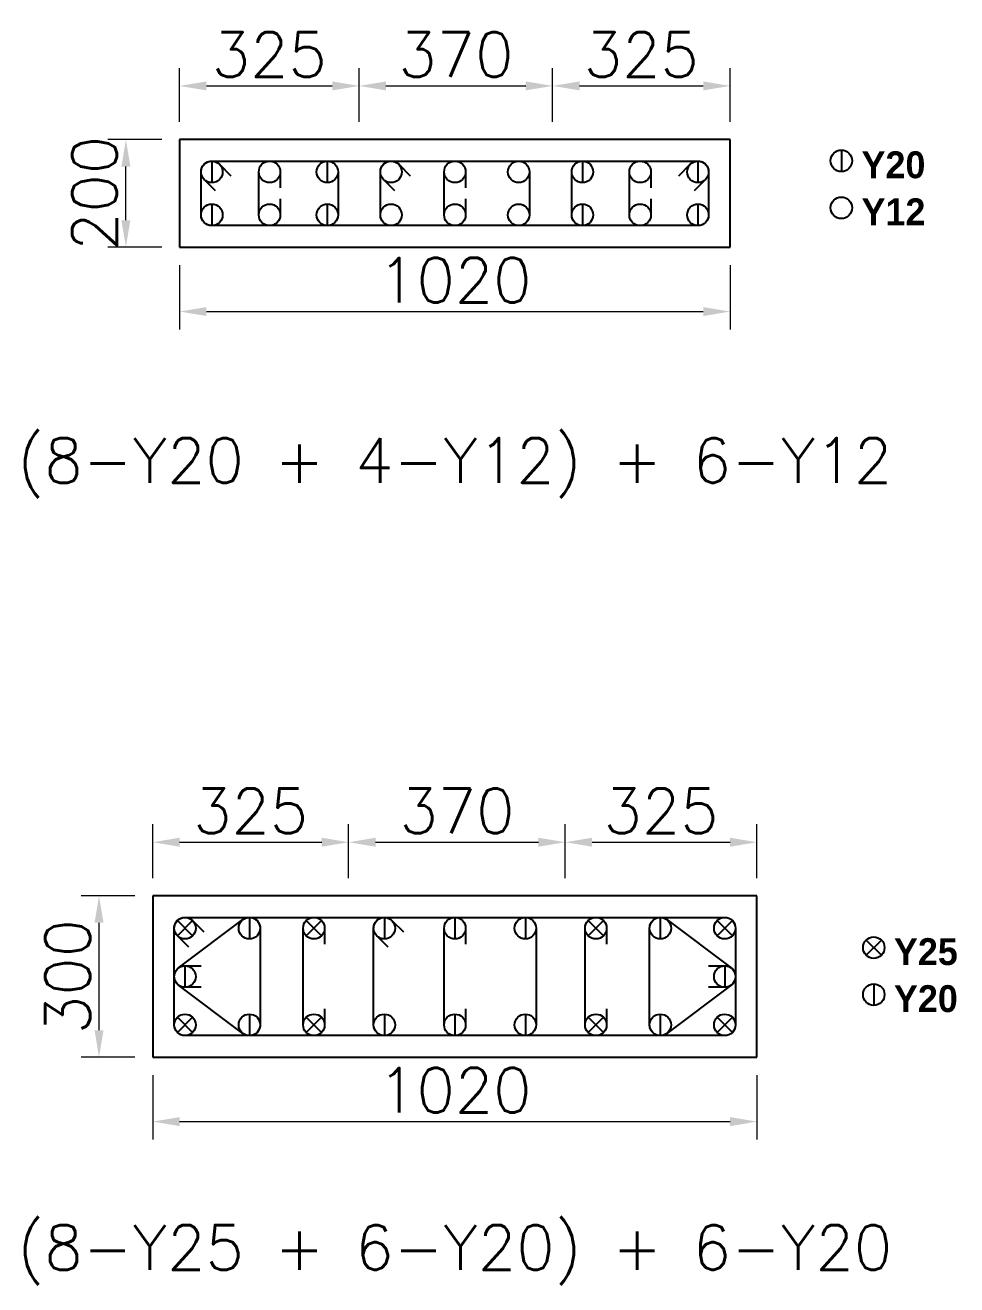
# Model space of a CAD drawing. Header units: millimetres. Extents: x -28707963 to -28231469, y 696001 to 896471.
# Drawn here: x -28274186 to -28268982, y 778212 to 785245 of the extents above; entities that cross this region are included whole.
import ezdxf
from ezdxf.enums import TextEntityAlignment as Align

# ---------------------------------------------------------------- set-up
doc = ezdxf.new("R2010")
doc.units = ezdxf.units.MM
doc.header["$MEASUREMENT"] = 0
doc.header["$PDMODE"] = 34
doc.header["$PDSIZE"] = -8
doc.layers.get('0').update_dxf_attribs({"lineweight": 5})
for name, color, linetype in [('09 COL TEXT-SCH', 2, 'Continuous'), ('14 REINF', 6, 'Continuous'), ('23 STIRRUPS', 5, 'Continuous'), ('TEXT', 4, 'Continuous')]:
    doc.layers.add(name, color=color, linetype=linetype)
doc.layers.add('19 COLUMN', color=1, linetype='Continuous', lineweight=25)
doc.styles.add('adani bold', font='')
doc.styles.add('ROMANS', font='simplex.shx')
doc.styles.get('adani bold').set_extended_font_data('Adani Bold', bold=True)
doc.dimstyles.new('D 50', dxfattribs={"dimscale": 100, "dimtxt": 3, "dimasz": 1.5, "dimexe": 1, "dimexo": 1, "dimgap": 0.5, "dimtad": 1, "dimdec": 0, "dimdsep": 46, "dimtxsty": 'ROMANS', "dimcen": 2.5, "dimclrd": 5, "dimclre": 5, "dimclrt": 4, "dimadec": 0, "dimazin": 0, "dimtfac": 1, "dimtdec": 0, "dimtmove": 0, "dimatfit": 3, "dimfxl": 1, "dimlwd": 0, "dimlwe": 0, "dimarcsym": 0})

# ---------------------------------------------------------------- blocks, each defined once
blk = doc.blocks.new('*D750')
at = {"color": 5, "lineweight": 0, "transparency": 16777216}
for p, q in [((-28273573.6, 780382.9), (-28273873.6, 780382.9)), ((-28273773.6, 779632.9), (-28273773.6, 780232.9)), ((-28273573.6, 779482.9), (-28273873.6, 779482.9))]:
    blk.add_line(p, q, dxfattribs=at)
at = {"color": 5, "transparency": 16777216}
for points in [[(-28273748.6, 780232.9), (-28273798.6, 780232.9), (-28273773.6, 780382.9)], [(-28273798.6, 779632.9), (-28273748.6, 779632.9), (-28273773.6, 779482.9)]]:
    blk.add_solid(points, dxfattribs=at)
at = {"layer": 'Defpoints', "color": 0, "transparency": 16777216}
for p in [(-28273773.6, 780382.9), (-28273473.6, 780382.9), (-28273473.6, 779482.9)]:
    blk.add_point(p, dxfattribs=at)
at = {"color": 4, "transparency": 16777216, "insert": (-28273948.6, 779932.9), "char_height": 250, "attachment_point": 5, "rotation": 90, "style": 'ROMANS'}
blk.add_mtext('300', dxfattribs=at)
blk = doc.blocks.new('*D751')
at = {"color": 5, "lineweight": 0, "transparency": 16777216}
for p, q in [((-28273473.6, 779382.9), (-28273473.6, 779022.9)), ((-28270098.6, 779382.9), (-28270098.6, 779022.9)), ((-28273323.6, 779122.9), (-28270248.6, 779122.9))]:
    blk.add_line(p, q, dxfattribs=at)
at = {"color": 5, "transparency": 16777216}
for points in [[(-28273323.6, 779147.9), (-28273323.6, 779097.9), (-28273473.6, 779122.9)], [(-28270248.6, 779097.9), (-28270248.6, 779147.9), (-28270098.6, 779122.9)]]:
    blk.add_solid(points, dxfattribs=at)
at = {"layer": 'Defpoints', "color": 0, "transparency": 16777216}
for p in [(-28273473.6, 779482.9), (-28270098.6, 779482.9), (-28270098.6, 779122.9)]:
    blk.add_point(p, dxfattribs=at)
at = {"color": 4, "transparency": 16777216, "insert": (-28271786.1, 779297.9), "char_height": 250, "attachment_point": 5, "style": 'ROMANS'}
blk.add_mtext('1020', dxfattribs=at)
blk = doc.blocks.new('*D752')
at = {"color": 5, "lineweight": 0, "transparency": 16777216}
for p, q in [((-28273473.6, 780482.9), (-28273473.6, 780782.9)), ((-28272379.3, 780482.9), (-28272379.3, 780782.9)), ((-28273323.6, 780682.9), (-28272529.3, 780682.9))]:
    blk.add_line(p, q, dxfattribs=at)
at = {"color": 5, "transparency": 16777216}
for points in [[(-28273323.6, 780707.9), (-28273323.6, 780657.9), (-28273473.6, 780682.9)], [(-28272529.3, 780657.9), (-28272529.3, 780707.9), (-28272379.3, 780682.9)]]:
    blk.add_solid(points, dxfattribs=at)
at = {"layer": 'Defpoints', "color": 0, "transparency": 16777216}
for p in [(-28272379.3, 780682.9), (-28273473.6, 780382.9), (-28272379.3, 780382.9)]:
    blk.add_point(p, dxfattribs=at)
at = {"color": 4, "transparency": 16777216, "insert": (-28272926.5, 780857.9), "char_height": 250, "attachment_point": 5, "style": 'ROMANS'}
blk.add_mtext('325', dxfattribs=at)
blk = doc.blocks.new('*D753')
at = {"color": 5, "lineweight": 0, "transparency": 16777216}
for p, q in [((-28272379.3, 780482.9), (-28272379.3, 780782.9)), ((-28271169.6, 780482.9), (-28271169.6, 780782.9)), ((-28272229.3, 780682.9), (-28271319.6, 780682.9))]:
    blk.add_line(p, q, dxfattribs=at)
at = {"color": 5, "transparency": 16777216}
for points in [[(-28272229.3, 780707.9), (-28272229.3, 780657.9), (-28272379.3, 780682.9)], [(-28271319.6, 780657.9), (-28271319.6, 780707.9), (-28271169.6, 780682.9)]]:
    blk.add_solid(points, dxfattribs=at)
at = {"layer": 'Defpoints', "color": 0, "transparency": 16777216}
for p in [(-28271169.6, 780682.9), (-28272379.3, 780382.9), (-28271169.6, 780382.9)]:
    blk.add_point(p, dxfattribs=at)
at = {"color": 4, "transparency": 16777216, "insert": (-28271774.4, 780857.9), "char_height": 250, "attachment_point": 5, "style": 'ROMANS'}
blk.add_mtext('370', dxfattribs=at)
blk = doc.blocks.new('*D754')
at = {"color": 5, "lineweight": 0, "transparency": 16777216}
for p, q in [((-28271169.6, 780482.9), (-28271169.6, 780782.9)), ((-28270098.6, 780482.9), (-28270098.6, 780782.9)), ((-28271019.6, 780682.9), (-28270248.6, 780682.9))]:
    blk.add_line(p, q, dxfattribs=at)
at = {"color": 5, "transparency": 16777216}
for points in [[(-28271019.6, 780707.9), (-28271019.6, 780657.9), (-28271169.6, 780682.9)], [(-28270248.6, 780657.9), (-28270248.6, 780707.9), (-28270098.6, 780682.9)]]:
    blk.add_solid(points, dxfattribs=at)
at = {"layer": 'Defpoints', "color": 0, "transparency": 16777216}
for p in [(-28270098.6, 780682.9), (-28271169.6, 780382.9), (-28270098.6, 780382.9)]:
    blk.add_point(p, dxfattribs=at)
at = {"color": 4, "transparency": 16777216, "insert": (-28270634.1, 780857.9), "char_height": 250, "attachment_point": 5, "style": 'ROMANS'}
blk.add_mtext('325', dxfattribs=at)
blk = doc.blocks.new('*D755')
at = {"color": 5, "lineweight": 0, "transparency": 16777216}
for p, q in [((-28273323.6, 783905.9), (-28273323.6, 783545.9)), ((-28270248.6, 783905.9), (-28270248.6, 783545.9)), ((-28273173.6, 783645.9), (-28270398.6, 783645.9))]:
    blk.add_line(p, q, dxfattribs=at)
at = {"color": 5, "transparency": 16777216}
for points in [[(-28273173.6, 783670.9), (-28273173.6, 783620.9), (-28273323.6, 783645.9)], [(-28270398.6, 783620.9), (-28270398.6, 783670.9), (-28270248.6, 783645.9)]]:
    blk.add_solid(points, dxfattribs=at)
at = {"layer": 'Defpoints', "color": 0, "transparency": 16777216}
for p in [(-28273323.6, 784005.9), (-28270248.6, 784005.9), (-28270248.6, 783645.9)]:
    blk.add_point(p, dxfattribs=at)
at = {"color": 4, "transparency": 16777216, "insert": (-28271786.1, 783820.9), "char_height": 250, "attachment_point": 5, "style": 'ROMANS'}
blk.add_mtext('1020', dxfattribs=at)
blk = doc.blocks.new('*D756')
at = {"color": 5, "lineweight": 0, "transparency": 16777216}
for p, q in [((-28273423.6, 784605.9), (-28273723.6, 784605.9)), ((-28273623.6, 784155.9), (-28273623.6, 784455.9)), ((-28273423.6, 784005.9), (-28273723.6, 784005.9))]:
    blk.add_line(p, q, dxfattribs=at)
at = {"color": 5, "transparency": 16777216}
for points in [[(-28273598.6, 784455.9), (-28273648.6, 784455.9), (-28273623.6, 784605.9)], [(-28273648.6, 784155.9), (-28273598.6, 784155.9), (-28273623.6, 784005.9)]]:
    blk.add_solid(points, dxfattribs=at)
at = {"layer": 'Defpoints', "color": 0, "transparency": 16777216}
for p in [(-28273623.6, 784605.9), (-28273323.6, 784605.9), (-28273323.6, 784005.9)]:
    blk.add_point(p, dxfattribs=at)
at = {"color": 4, "transparency": 16777216, "insert": (-28273798.6, 784305.9), "char_height": 250, "attachment_point": 5, "rotation": 90, "style": 'ROMANS'}
blk.add_mtext('200', dxfattribs=at)
blk = doc.blocks.new('*D757')
at = {"color": 5, "lineweight": 0, "transparency": 16777216}
for p, q in [((-28273323.6, 784705.9), (-28273323.6, 785005.9)), ((-28272320.9, 784705.9), (-28272320.9, 785005.9)), ((-28273173.6, 784905.9), (-28272470.9, 784905.9))]:
    blk.add_line(p, q, dxfattribs=at)
at = {"color": 5, "transparency": 16777216}
for points in [[(-28273173.6, 784930.9), (-28273173.6, 784880.9), (-28273323.6, 784905.9)], [(-28272470.9, 784880.9), (-28272470.9, 784930.9), (-28272320.9, 784905.9)]]:
    blk.add_solid(points, dxfattribs=at)
at = {"layer": 'Defpoints', "color": 0, "transparency": 16777216}
for p in [(-28272320.9, 784905.9), (-28273323.6, 784605.9), (-28272320.9, 784605.9)]:
    blk.add_point(p, dxfattribs=at)
at = {"color": 4, "transparency": 16777216, "insert": (-28272822.2, 785080.9), "char_height": 250, "attachment_point": 5, "style": 'ROMANS'}
blk.add_mtext('325', dxfattribs=at)
blk = doc.blocks.new('*D758')
at = {"color": 5, "lineweight": 0, "transparency": 16777216}
for p, q in [((-28272320.9, 784705.9), (-28272320.9, 785005.9)), ((-28271239.9, 784705.9), (-28271239.9, 785005.9)), ((-28272170.9, 784905.9), (-28271389.9, 784905.9))]:
    blk.add_line(p, q, dxfattribs=at)
at = {"color": 5, "transparency": 16777216}
for points in [[(-28272170.9, 784930.9), (-28272170.9, 784880.9), (-28272320.9, 784905.9)], [(-28271389.9, 784880.9), (-28271389.9, 784930.9), (-28271239.9, 784905.9)]]:
    blk.add_solid(points, dxfattribs=at)
at = {"layer": 'Defpoints', "color": 0, "transparency": 16777216}
for p in [(-28271239.9, 784905.9), (-28272320.9, 784605.9), (-28271239.9, 784605.9)]:
    blk.add_point(p, dxfattribs=at)
at = {"color": 4, "transparency": 16777216, "insert": (-28271780.4, 785080.9), "char_height": 250, "attachment_point": 5, "style": 'ROMANS'}
blk.add_mtext('370', dxfattribs=at)
blk = doc.blocks.new('*D759')
at = {"color": 5, "lineweight": 0, "transparency": 16777216}
for p, q in [((-28271239.9, 784705.9), (-28271239.9, 785005.9)), ((-28270248.6, 784705.9), (-28270248.6, 785005.9)), ((-28271089.9, 784905.9), (-28270398.6, 784905.9))]:
    blk.add_line(p, q, dxfattribs=at)
at = {"color": 5, "transparency": 16777216}
for points in [[(-28271089.9, 784930.9), (-28271089.9, 784880.9), (-28271239.9, 784905.9)], [(-28270398.6, 784880.9), (-28270398.6, 784930.9), (-28270248.6, 784905.9)]]:
    blk.add_solid(points, dxfattribs=at)
at = {"layer": 'Defpoints', "color": 0, "transparency": 16777216}
for p in [(-28270248.6, 784905.9), (-28271239.9, 784605.9), (-28270248.6, 784605.9)]:
    blk.add_point(p, dxfattribs=at)
at = {"color": 4, "transparency": 16777216, "insert": (-28270744.3, 785080.9), "char_height": 250, "attachment_point": 5, "style": 'ROMANS'}
blk.add_mtext('325', dxfattribs=at)

msp = doc.modelspace()

# ---------------------------------------------------------------- linework, layer by layer
at = {"layer": '14 REINF', "color": 6}
for points in [[(-28269627.2, 784547.7), (-28269627.2, 784427.7)], [(-28273336, 780245.3), (-28273251.2, 780160.4)], [(-28273251.2, 780245.3), (-28273336, 780160.4)], [(-28272933.6, 780262.9), (-28272933.6, 780142.9)], [(-28272616, 780245.3), (-28272531.2, 780160.4)], [(-28272531.2, 780245.3), (-28272616, 780160.4)], [(-28272179.8, 780262.9), (-28272179.8, 780142.9)], [(-28271786.1, 780262.9), (-28271786.1, 780142.9)], [(-28271392.3, 780262.9), (-28271392.3, 780142.9)], [(-28271041, 780245.3), (-28270956.2, 780160.4)], [(-28270956.2, 780245.3), (-28271041, 780160.4)], [(-28270638.6, 780262.9), (-28270638.6, 780142.9)], [(-28270321, 780245.3), (-28270236.2, 780160.4)], [(-28270236.2, 780245.3), (-28270321, 780160.4)], [(-28269488.7, 780136.6), (-28269403.8, 780051.8)], [(-28269403.8, 780136.6), (-28269488.7, 780051.8)], [(-28273293.6, 779992.9), (-28273293.6, 779872.9)], [(-28270278.6, 779992.9), (-28270278.6, 779872.9)], [(-28269446.2, 779891.7), (-28269446.2, 779771.7)], [(-28272933.6, 779722.9), (-28272933.6, 779602.9)], [(-28272179.8, 779722.9), (-28272179.8, 779602.9)], [(-28271786.1, 779722.9), (-28271786.1, 779602.9)], [(-28271392.3, 779722.9), (-28271392.3, 779602.9)], [(-28270638.6, 779722.9), (-28270638.6, 779602.9)], [(-28273336, 779705.3), (-28273251.2, 779620.4)], [(-28273251.2, 779705.3), (-28273336, 779620.4)], [(-28272616, 779705.3), (-28272531.2, 779620.4)], [(-28272531.2, 779705.3), (-28272616, 779620.4)], [(-28271041, 779705.3), (-28270956.2, 779620.4)], [(-28270956.2, 779705.3), (-28271041, 779620.4)], [(-28270321, 779705.3), (-28270236.2, 779620.4)], [(-28270236.2, 779705.3), (-28270321, 779620.4)]]:
    msp.add_lwpolyline(points, dxfattribs=at)
at = {"layer": '14 REINF', "color": 0}
for points in [[(-28273143.6, 784485.9), (-28273143.6, 784365.9)], [(-28272498.6, 784485.9), (-28272498.6, 784365.9)], [(-28271073.6, 784485.9), (-28271073.6, 784365.9)], [(-28270428.6, 784485.9), (-28270428.6, 784365.9)], [(-28273143.6, 784245.9), (-28273143.6, 784125.9)], [(-28272498.6, 784245.9), (-28272498.6, 784125.9)], [(-28271073.6, 784245.9), (-28271073.6, 784125.9)], [(-28270428.6, 784245.9), (-28270428.6, 784125.9)]]:
    msp.add_lwpolyline(points, dxfattribs=at)
at = {"layer": '14 REINF', "color": 6}
for centre in [(-28269627.2, 784487.7), (-28269627.2, 784225.2), (-28273293.6, 780202.9), (-28272933.6, 780202.9), (-28272573.6, 780202.9), (-28272179.8, 780202.9), (-28271786.1, 780202.9), (-28271392.3, 780202.9), (-28270998.6, 780202.9), (-28270638.6, 780202.9), (-28270278.6, 780202.9), (-28269446.2, 780094.2), (-28273293.6, 779932.9), (-28270278.6, 779932.9), (-28269446.2, 779831.7), (-28273293.6, 779662.9), (-28272933.6, 779662.9), (-28272573.6, 779662.9), (-28272179.8, 779662.9), (-28271786.1, 779662.9), (-28271392.3, 779662.9), (-28270998.6, 779662.9), (-28270638.6, 779662.9), (-28270278.6, 779662.9)]:
    msp.add_circle(centre, 60, dxfattribs=at)
at = {"layer": '14 REINF', "color": 0}
for centre in [(-28273143.6, 784425.9), (-28272821.1, 784425.9), (-28272498.6, 784425.9), (-28272142.3, 784425.9), (-28271786.1, 784425.9), (-28271429.8, 784425.9), (-28271073.6, 784425.9), (-28270751.1, 784425.9), (-28270428.6, 784425.9), (-28273143.6, 784185.9), (-28272821.1, 784185.9), (-28272498.6, 784185.9), (-28272142.3, 784185.9), (-28271786.1, 784185.9), (-28271429.8, 784185.9), (-28271073.6, 784185.9), (-28270751.1, 784185.9), (-28270428.6, 784185.9)]:
    msp.add_circle(centre, 60, dxfattribs=at)
at = {"layer": '19 COLUMN', "color": 0}
for points in [[(-28270248.6, 784605.9), (-28273323.6, 784605.9)], [(-28273323.6, 784605.9), (-28273323.6, 784005.9)], [(-28270248.6, 784005.9), (-28270248.6, 784605.9)], [(-28273323.6, 784005.9), (-28270248.6, 784005.9)]]:
    msp.add_lwpolyline(points, dxfattribs=at)
at = {"layer": '19 COLUMN', "color": 4}
for points in [[(-28270098.6, 780382.9), (-28273473.6, 780382.9)], [(-28273473.6, 780382.9), (-28273473.6, 779482.9)], [(-28270098.6, 779482.9), (-28270098.6, 780382.9)], [(-28273473.6, 779482.9), (-28270098.6, 779482.9)]]:
    msp.add_lwpolyline(points, dxfattribs=at)
at = {"layer": '23 STIRRUPS', "color": 0}
for points in [[(-28273122.4, 784319.8), (-28273186, 784383.5, -0.668178), (-28273143.6, 784485.9), (-28270428.6, 784485.9, -0.414214), (-28270368.6, 784425.9), (-28270368.6, 784185.9, -0.414214), (-28270428.6, 784125.9), (-28273143.6, 784125.9, -0.414214), (-28273203.6, 784185.9), (-28273203.6, 784425.9, -0.668179), (-28273101.2, 784468.3), (-28273037.5, 784404.7)], [(-28273122.4, 784319.8), (-28273186, 784383.5, -0.668178), (-28273143.6, 784485.9), (-28272498.6, 784485.9, -0.414214), (-28272438.6, 784425.9), (-28272438.6, 784185.9, -0.414214), (-28272498.6, 784125.9), (-28273143.6, 784125.9, -0.414214), (-28273203.6, 784185.9), (-28273203.6, 784425.9, -0.668179), (-28273101.2, 784468.3), (-28273037.5, 784404.7)], [(-28272761.1, 784275.9), (-28272761.1, 784185.9, -1), (-28272881.1, 784185.9), (-28272881.1, 784425.9, -1), (-28272761.1, 784425.9), (-28272761.1, 784335.9)], [(-28272121.1, 784319.8), (-28272184.8, 784383.5, -0.668178), (-28272142.3, 784485.9), (-28271429.8, 784485.9, -0.414214), (-28271369.8, 784425.9), (-28271369.8, 784185.9, -0.414214), (-28271429.8, 784125.9), (-28272142.3, 784125.9, -0.414214), (-28272202.3, 784185.9), (-28272202.3, 784425.9, -0.668179), (-28272099.9, 784468.3), (-28272036.3, 784404.7)], [(-28271726.1, 784275.9), (-28271726.1, 784185.9, -1), (-28271846.1, 784185.9), (-28271846.1, 784425.9, -1), (-28271726.1, 784425.9), (-28271726.1, 784335.9)], [(-28270534.7, 784404.7), (-28270471, 784468.3, -0.668179), (-28270368.6, 784425.9), (-28270368.6, 784185.9, -0.414214), (-28270428.6, 784125.9), (-28271073.6, 784125.9, -0.414214), (-28271133.6, 784185.9), (-28271133.6, 784425.9, -0.414214), (-28271073.6, 784485.9), (-28270428.6, 784485.9, -0.668178), (-28270386.2, 784383.5), (-28270449.8, 784319.8)], [(-28270691.1, 784275.9), (-28270691.1, 784185.9, -1), (-28270811.1, 784185.9), (-28270811.1, 784425.9, -1), (-28270691.1, 784425.9), (-28270691.1, 784335.9)]]:
    msp.add_lwpolyline(points, format="xyb", dxfattribs=at)
at = {"layer": '23 STIRRUPS', "color": 5}
for points in [[(-28273272.4, 780096.8), (-28273336, 780160.4, -0.668178), (-28273293.6, 780262.9), (-28270278.6, 780262.9, -0.414214), (-28270218.6, 780202.9), (-28270218.6, 779662.9, -0.414214), (-28270278.6, 779602.9), (-28273293.6, 779602.9, -0.414214), (-28273353.6, 779662.9), (-28273353.6, 780202.9, -0.668179), (-28273251.2, 780245.3), (-28273187.5, 780181.6)], [(-28273203.6, 779872.9), (-28273293.6, 779872.9, -0.720759), (-28273329.6, 779980.9), (-28272969.6, 780250.9, -0.618034), (-28272873.6, 780202.9), (-28272873.6, 779662.9, -0.618034), (-28272969.6, 779614.9), (-28273329.6, 779884.9, -0.720759), (-28273293.6, 779992.9), (-28273203.6, 779992.9)], [(-28272513.6, 779752.9), (-28272513.6, 779662.9, -1), (-28272633.6, 779662.9), (-28272633.6, 780202.9, -1), (-28272513.6, 780202.9), (-28272513.6, 780112.9)], [(-28272158.6, 780096.8), (-28272222.3, 780160.4, -0.668178), (-28272179.8, 780262.9), (-28271392.3, 780262.9, -0.414214), (-28271332.3, 780202.9), (-28271332.3, 779662.9, -0.414214), (-28271392.3, 779602.9), (-28272179.8, 779602.9, -0.414214), (-28272239.8, 779662.9), (-28272239.8, 780202.9, -0.668179), (-28272137.4, 780245.3), (-28272073.8, 780181.6)], [(-28271726.1, 779752.9), (-28271726.1, 779662.9, -1), (-28271846.1, 779662.9), (-28271846.1, 780202.9, -1), (-28271726.1, 780202.9), (-28271726.1, 780112.9)], [(-28270938.6, 779752.9), (-28270938.6, 779662.9, -1), (-28271058.6, 779662.9), (-28271058.6, 780202.9, -1), (-28270938.6, 780202.9), (-28270938.6, 780112.9)], [(-28270368.6, 779992.9), (-28270278.6, 779992.9, -0.720759), (-28270242.6, 779884.9), (-28270602.6, 779614.9, -0.618034), (-28270698.6, 779662.9), (-28270698.6, 780202.9, -0.618034), (-28270602.6, 780250.9), (-28270242.6, 779980.9, -0.720759), (-28270278.6, 779872.9), (-28270368.6, 779872.9)]]:
    msp.add_lwpolyline(points, format="xyb", dxfattribs=at)

# ---------------------------------------------------------------- texts
at = {"layer": '09 COL TEXT-SCH', "color": 3, "linetype": 'Continuous', "style": 'ROMANS'}
for s, p in [('(8-Y20 + 4-Y12) + 6-Y12', (-28271786.1, 782814.6)), ('(8-Y25 + 6-Y20) + 6-Y20', (-28271786.1, 778419.9))]:
    msp.add_text(s, height=250, dxfattribs=at).set_placement(p, align=Align.MIDDLE_CENTER)
at = {"layer": 'TEXT', "style": 'adani bold'}
for s, p in [('Y20', (-28269514.7, 784465.5)), ('Y12', (-28269514.7, 784203)), ('Y25', (-28269333.7, 780072)), ('Y20', (-28269333.7, 779809.5))]:
    msp.add_text(s, height=150, dxfattribs=at).set_placement(p, align=Align.MIDDLE_LEFT)

# ---------------------------------------------------------------- dimensions: what is measured, and where the dimension line sits
at = {"color": 0}
for p1, p2, distance, text, picture, middle in [((-28273323.6, 784605.9), (-28272320.9, 784605.9), 300, '325', '*D757', (-28272822.2, 785080.9)), ((-28272320.9, 784605.9), (-28271239.9, 784605.9), 300, '370', '*D758', (-28271780.4, 785080.9)), ((-28271239.9, 784605.9), (-28270248.6, 784605.9), 300, '325', '*D759', (-28270744.3, 785080.9)), ((-28273323.6, 784005.9), (-28270248.6, 784005.9), -360, '1020', '*D755', (-28271786.1, 783820.9))]:
    dim = msp.add_aligned_dim(p1=p1, p2=p2, distance=distance, text=text, dimstyle='D 50', override={"dimtxt": 2.5, "dimtxsty": 'ROMANS'}, dxfattribs=at)
    dim.commit()
    dim.dimension.update_dxf_attribs({"geometry": picture, "text_midpoint": middle})
dim = msp.add_linear_dim(base=(-28273623.6, 784605.9), p1=(-28273323.6, 784005.9), p2=(-28273323.6, 784605.9), angle=90, text='200', dimstyle='D 50', override={"dimtxt": 2.5}, dxfattribs=at)
dim.commit()
dim.dimension.update_dxf_attribs({"geometry": '*D756', "text_midpoint": (-28273623.6, 784305.9), "dimtype": 161})
for p1, p2, distance, text, override, picture, middle in [((-28273473.6, 780382.9), (-28272379.3, 780382.9), 300, '325', {"dimtxt": 2.5, "dimtxsty": 'ROMANS'}, '*D752', (-28272926.5, 780857.9)), ((-28272379.3, 780382.9), (-28271169.6, 780382.9), 300, '370', {"dimtxt": 2.5, "dimtxsty": 'ROMANS'}, '*D753', (-28271774.4, 780857.9)), ((-28271169.6, 780382.9), (-28270098.6, 780382.9), 300, '325', {"dimtxt": 2.5, "dimtxsty": 'ROMANS'}, '*D754', (-28270634.1, 780857.9)), ((-28273473.6, 779482.9), (-28273473.6, 780382.9), 300, '300', {"dimtxt": 2.5}, '*D750', (-28273948.6, 779932.9)), ((-28273473.6, 779482.9), (-28270098.6, 779482.9), -360, '1020', {"dimtxt": 2.5, "dimtxsty": 'ROMANS'}, '*D751', (-28271786.1, 779297.9))]:
    dim = msp.add_aligned_dim(p1=p1, p2=p2, distance=distance, text=text, dimstyle='D 50', override=override)
    dim.commit()
    dim.dimension.update_dxf_attribs({"geometry": picture, "text_midpoint": middle})

doc.saveas('drawing.dxf')
